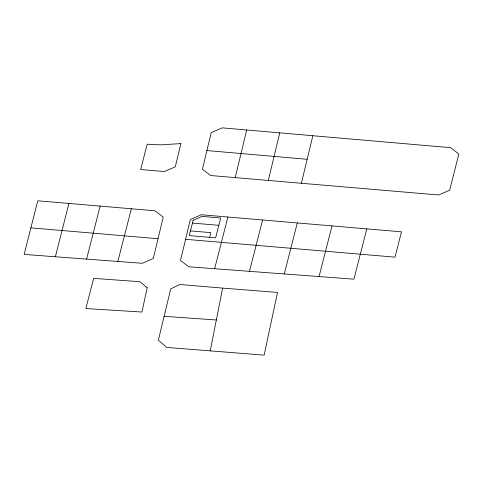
<?xml version="1.0" encoding="UTF-8"?>
<svg xmlns="http://www.w3.org/2000/svg" width="483" height="483" viewBox="0 0 483 483"><rect width="100%" height="100%" fill="white"/><g stroke="black" fill="none" stroke-linecap="round" stroke-linejoin="round"><path stroke-width="0.72" d="M210.22 350.924L222.633 288.11L277.532 292.42L264.123 355.138L166.701 347.416L158.358 340.207L170.728 288.931L179.748 284.487L222.633 288.11M301.398 183.268L312.827 135.723L450.681 147.677L458.85 154.047L449.637 190.254L438.618 194.981L210.66 175.516L202.431 169.177L211.24 132.602L222.24 127.862L312.827 135.723M268.306 180.443L279.754 132.849M235.233 177.611L246.698 129.981M158.05 238.723L163.212 217.133L154.989 210.793L68.918 203.434L37.752 200.783L24.15 254.414L142.376 263.295L153.298 258.49L158.05 238.723L30.743 227.849M55.382 256.763L68.918 203.434M86.59 259.105L100.132 206.114M249.451 271.337L262.607 219.976M284.27 273.946L297.305 222.947M131.358 208.777L117.858 261.46M209.604 237.346L210.811 232.643L190.459 230.904M214.633 268.729L227.904 217.006M319.052 276.554L332.008 225.911M366.79 228.882L353.93 279.174L188.817 266.791L180.497 260.482L190.35 219.493L201.326 214.748L401.47 231.834L395.016 257.155L185.599 239.308M163.954 316.299L216.493 320M192.469 223.074L218.835 225.326M307.007 159.287L206.911 150.551M147.182 287.759L141.936 312.042L85.847 308.528L93.636 278.371L139.895 281.704L147.182 287.759M180.884 143.59L175.299 166.816L164.317 171.562L140.674 169.533L147.17 144.212L160.434 144.864L180.884 143.59M193.194 220.242L189.251 235.607L215.623 237.859L220.713 218.002L202.057 216.408L193.194 220.242"/></g></svg>
